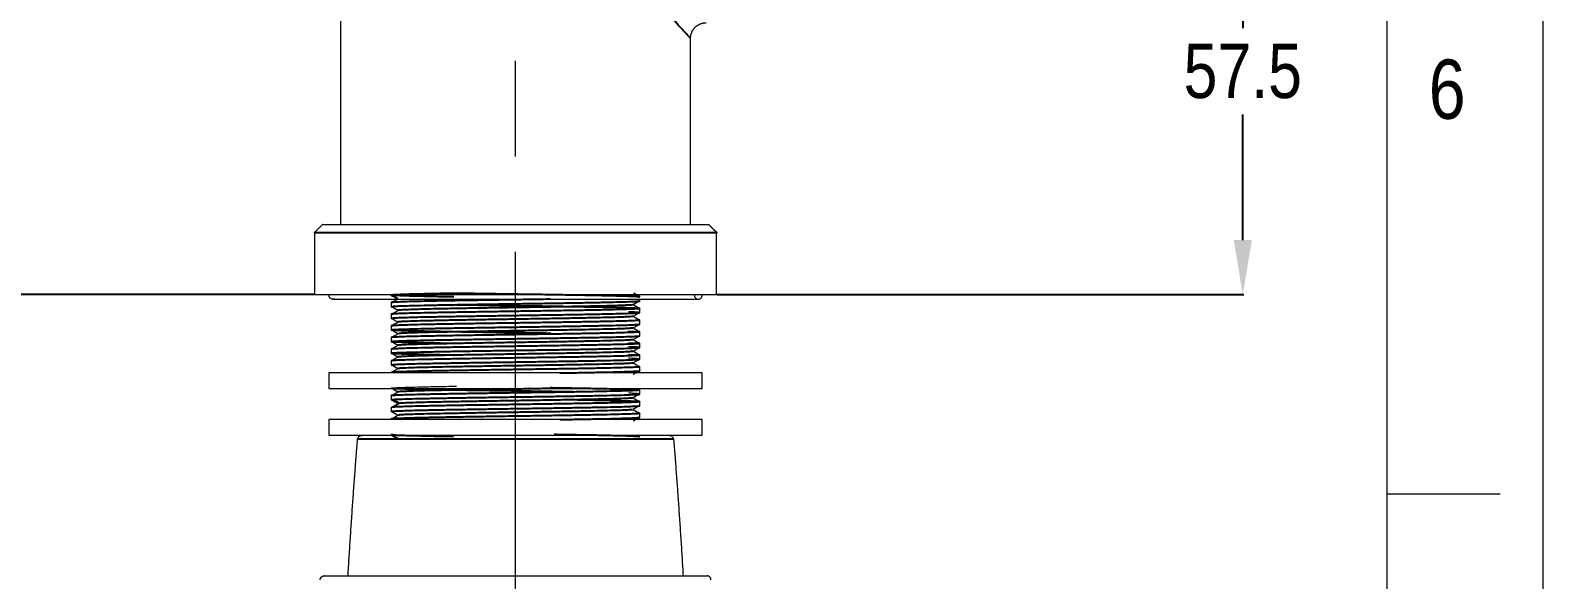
# Model space of a CAD drawing. Header units: inches. Extents: x 5272 to 5866, y 423 to 1263.
# Drawn here: x 5671.7 to 5866.3, y 631.4 to 702.2 of the extents above; entities that cross this region are included whole.
import ezdxf

# ---------------------------------------------------------------- set-up
doc = ezdxf.new("R2010")
doc.units = ezdxf.units.IN
doc.header["$LTSCALE"] = 4.84
doc.header["$MEASUREMENT"] = 0
doc.header["$PDMODE"] = 3
doc.header["$PDSIZE"] = 0.3125
doc.linetypes.add('CENTERX2', pattern=[20.32, 12.7, -2.54, 2.54, -2.54])
doc.layers.get('0').update_dxf_attribs({"linetype": 'CONTINUOUS', "lineweight": 13})
doc.layers.get('Defpoints').update_dxf_attribs({"color": 3, "linetype": 'CONTINUOUS'})
doc.layers.add('CENTER', color=1, linetype='CENTERX2', lineweight=15)
doc.layers.add('DIM', color=3, linetype='CONTINUOUS', lineweight=9)
doc.styles.get("Standard").update_dxf_attribs({"font": 'arial.ttf', "width": 0.8})
doc.dimstyles.get("Standard").update_dxf_attribs({"dimtxt": 7, "dimasz": 7, "dimexe": 0.125, "dimexo": 0.0625, "dimgap": 0.09, "dimtad": 0, "dimtih": 1, "dimtoh": 1, "dimdec": 1, "dimzin": 4, "dimdsep": 46, "dimtxsty": 'Standard', "dimcen": 0.09, "dimclrd": 3, "dimclre": 3, "dimclrt": 4, "dimadec": 0, "dimazin": 0, "dimtp": 0.01, "dimtm": 0.01, "dimtfac": 1, "dimtdec": 1, "dimtofl": 0, "dimtmove": 0, "dimatfit": 3, "dimfxl": 1, "dimtolj": 1, "dimtzin": 4, "dimarcsym": 0})

# ---------------------------------------------------------------- blocks, each defined once
blk = doc.blocks.new('*D14')
at = {"layer": 'Defpoints', "color": 0, "transparency": 16777216}
for p in [(5512.74, 887.88), (5495.02, 668.18), (5708.28, 668.18)]:
    blk.add_point(p, dxfattribs=at)
at = {"layer": 'DIM', "color": 3, "lineweight": -2, "transparency": 16777216}
for p, q in [((5512.68, 887.88), (5494.9, 887.88)), ((5495.02, 880.88), (5495.02, 783.6)), ((5495.02, 675.18), (5495.02, 772.46)), ((5708.22, 668.18), (5494.9, 668.18))]:
    blk.add_line(p, q, dxfattribs=at)
at = {"layer": 'DIM', "color": 3, "transparency": 16777216}
for points in [[(5493.86, 880.88), (5496.19, 880.88), (5495.02, 887.88)], [(5493.86, 675.18), (5496.19, 675.18), (5495.02, 668.18)]]:
    blk.add_solid(points, dxfattribs=at)
at = {"layer": 'DIM', "color": 4, "transparency": 16777216, "insert": (5495.02, 778.03), "char_height": 7, "attachment_point": 5}
blk.add_mtext('\\A1;219.7', dxfattribs=at)
blk = doc.blocks.new('*D18')
at = {"layer": 'Defpoints', "color": 0, "transparency": 16777216}
for p in [(5832.88, 725.68), (5759.98, 668.18), (5827.67, 668.18)]:
    blk.add_point(p, dxfattribs=at)
at = {"layer": 'DIM', "color": 3, "lineweight": -2, "transparency": 16777216}
for p, q in [((5832.82, 725.68), (5827.55, 725.68)), ((5827.67, 718.68), (5827.67, 702.49)), ((5827.67, 675.18), (5827.67, 691.37)), ((5760.05, 668.18), (5827.8, 668.18))]:
    blk.add_line(p, q, dxfattribs=at)
at = {"layer": 'DIM', "color": 3, "transparency": 16777216}
for points in [[(5826.51, 718.68), (5828.84, 718.68), (5827.67, 725.68)], [(5826.51, 675.18), (5828.84, 675.18), (5827.67, 668.18)]]:
    blk.add_solid(points, dxfattribs=at)
at = {"layer": 'DIM', "color": 4, "transparency": 16777216, "insert": (5827.67, 696.93), "char_height": 7, "attachment_point": 5}
blk.add_mtext('\\A1;57.5', dxfattribs=at)

msp = doc.modelspace()

# ---------------------------------------------------------------- linework, layer by layer
at = {"color": 7, "linetype": 'Continuous'}
for p, q in [((5866.256, 1262.514), (5866.256, 422.514)), ((5846.256, 442.514), (5846.256, 1242.514)), ((5846.256, 642.514), (5860.792, 642.514))]:
    msp.add_line(p, q, dxfattribs=at)
for points, degree in [([(5711.633, 774.678), (5711.633, 725.928), (5711.633, 677.178)], 2), ([(5756.633, 677.178), (5756.633, 689.178), (5756.633, 701.178)], 2), ([(5708.283, 676.178), (5708.783, 676.678), (5709.283, 677.178)], 2), ([(5758.983, 677.178), (5759.483, 676.678), (5759.983, 676.178)], 2), ([(5708.283, 676.178), (5708.283, 672.178), (5708.283, 668.178)], 2), ([(5759.983, 668.178), (5759.983, 672.178), (5759.983, 676.178)], 2), ([(5708.883, 668.078), (5708.883, 668.128), (5708.883, 668.178)], 2), ([(5718.138, 667.136), (5718.423, 667.3), (5718.708, 667.465), (5718.993, 667.629)], 3), ([(5750.127, 667.36), (5749.842, 667.195), (5749.558, 667.031), (5749.273, 666.866)], 3), ([(5750.133, 667.366), (5750.133, 667.472), (5750.133, 667.578)], 2), ([(5759.383, 668.178), (5759.383, 668.128), (5759.383, 668.078)], 2), ([(5718.133, 667.13), (5718.133, 666.873), (5718.133, 666.616)], 2), ([(5718.133, 665.63), (5718.133, 665.373), (5718.133, 665.116)], 2), ([(5718.992, 666.117), (5718.707, 666.281), (5718.423, 666.446), (5718.138, 666.61)], 3), ([(5718.193, 666.595), (5718.165, 666.6), (5718.146, 666.605), (5718.138, 666.61)], 3), ([(5718.138, 665.636), (5718.423, 665.8), (5718.707, 665.965), (5718.992, 666.129)], 3), ([(5750.127, 665.86), (5749.842, 665.695), (5749.557, 665.531), (5749.272, 665.366)], 3), ([(5749.272, 665.379), (5749.557, 665.215), (5749.842, 665.05), (5750.127, 664.886)], 3), ([(5749.273, 666.879), (5749.558, 666.715), (5749.843, 666.55), (5750.127, 666.386)], 3), ([(5750.133, 665.866), (5750.133, 666.123), (5750.133, 666.38)], 2), ([(5718.133, 664.13), (5718.133, 663.873), (5718.133, 663.616)], 2), ([(5718.931, 664.652), (5718.667, 664.805), (5718.402, 664.957), (5718.138, 665.11)], 3), ([(5718.138, 664.136), (5718.423, 664.3), (5718.708, 664.465), (5718.992, 664.629)], 3), ([(5718.993, 663.117), (5718.708, 663.281), (5718.423, 663.446), (5718.138, 663.61)], 3), ([(5750.128, 664.36), (5749.843, 664.196), (5749.558, 664.031), (5749.273, 663.867)], 3), ([(5749.273, 663.879), (5749.558, 663.715), (5749.843, 663.55), (5750.127, 663.386)], 3), ([(5750.133, 664.366), (5750.133, 664.623), (5750.132, 664.88)], 2), ([(5718.133, 662.63), (5718.133, 662.373), (5718.133, 662.116)], 2), ([(5718.138, 662.636), (5718.423, 662.8), (5718.708, 662.965), (5718.993, 663.129)], 3), ([(5718.992, 661.616), (5718.708, 661.781), (5718.423, 661.945), (5718.138, 662.11)], 3), ([(5718.138, 661.136), (5718.423, 661.3), (5718.708, 661.465), (5718.992, 661.629)], 3), ([(5749.272, 662.379), (5749.557, 662.215), (5749.842, 662.05), (5750.127, 661.886)], 3), ([(5750.127, 662.86), (5749.842, 662.695), (5749.557, 662.531), (5749.273, 662.367)], 3), ([(5750.133, 662.866), (5750.133, 663.123), (5750.133, 663.38)], 2), ([(5750.133, 661.366), (5750.133, 661.623), (5750.133, 661.88)], 2), ([(5718.133, 661.13), (5718.133, 660.873), (5718.133, 660.616)], 2), ([(5718.133, 659.63), (5718.133, 659.373), (5718.133, 659.116)], 2), ([(5718.993, 660.117), (5718.708, 660.281), (5718.423, 660.446), (5718.138, 660.61)], 3), ([(5718.138, 659.636), (5718.423, 659.8), (5718.708, 659.965), (5718.993, 660.129)], 3), ([(5750.128, 661.36), (5749.843, 661.196), (5749.558, 661.031), (5749.273, 660.867)], 3), ([(5749.291, 660.869), (5749.57, 660.708), (5749.848, 660.547), (5750.127, 660.386)], 3), ([(5750.133, 659.866), (5750.133, 660.123), (5750.133, 660.38)], 2), ([(5710.133, 658.078), (5710.133, 657.078), (5710.133, 656.078)], 2), ([(5718.133, 658.13), (5718.133, 658.104), (5718.133, 658.078)], 2), ([(5718.992, 658.617), (5718.708, 658.781), (5718.423, 658.946), (5718.138, 659.11)], 3), ([(5718.138, 658.136), (5718.423, 658.301), (5718.708, 658.465), (5718.993, 658.63)], 3), ([(5750.127, 658.36), (5749.842, 658.196), (5749.557, 658.031), (5749.272, 657.867)], 3), ([(5749.273, 659.379), (5749.558, 659.215), (5749.843, 659.05), (5750.128, 658.886)], 3), ([(5750.133, 658.366), (5750.133, 658.623), (5750.133, 658.88)], 2), ([(5758.133, 656.078), (5758.133, 657.078), (5758.133, 658.078)], 2), ([(5718.992, 655.617), (5718.708, 655.781), (5718.423, 655.946), (5718.138, 656.11)], 3), ([(5749.826, 656.06), (5749.926, 656.002), (5750.027, 655.944), (5750.128, 655.886)], 3), ([(5750.133, 655.366), (5750.133, 655.623), (5750.133, 655.88)], 2), ([(5718.133, 655.13), (5718.133, 654.873), (5718.133, 654.616)], 2), ([(5718.138, 655.136), (5718.423, 655.3), (5718.708, 655.465), (5718.993, 655.629)], 3), ([(5718.138, 653.636), (5718.191, 653.666), (5718.243, 653.696), (5718.296, 653.726)], 3), ([(5718.958, 654.136), (5718.685, 654.294), (5718.412, 654.452), (5718.139, 654.61)], 3), ([(5750.127, 655.36), (5749.842, 655.196), (5749.557, 655.031), (5749.273, 654.867)], 3), ([(5749.273, 654.879), (5749.557, 654.715), (5749.842, 654.55), (5750.127, 654.386)], 3), ([(5750.127, 653.86), (5749.842, 653.695), (5749.558, 653.531), (5749.273, 653.367)], 3), ([(5750.133, 653.866), (5750.133, 654.123), (5750.133, 654.38)], 2), ([(5710.133, 652.078), (5710.133, 651.078), (5710.133, 650.078)], 2), ([(5718.133, 653.63), (5718.133, 653.373), (5718.133, 653.116)], 2), ([(5718.992, 652.617), (5718.708, 652.781), (5718.423, 652.945), (5718.138, 653.11)], 3), ([(5718.138, 652.136), (5718.423, 652.3), (5718.708, 652.465), (5718.993, 652.629)], 3), ([(5749.273, 653.379), (5749.558, 653.215), (5749.842, 653.05), (5750.127, 652.886)], 3), ([(5750.128, 652.36), (5749.843, 652.195), (5749.558, 652.031), (5749.273, 651.867)], 3), ([(5750.133, 652.366), (5750.133, 652.623), (5750.133, 652.88)], 2), ([(5758.133, 650.078), (5758.133, 651.078), (5758.133, 652.078)], 2)]:
    msp.add_open_spline(points, degree=degree)
at = {"lineweight": -3}
for points, degree in [([(5756.633, 701.178), (5756.633, 701.178), (5756.536, 701.283), (5756.164, 701.689), (5755.681, 702.214), (5755.103, 702.844), (5754.304, 703.714), (5753.378, 704.721), (5752.435, 705.748), (5751.495, 706.772), (5750.413, 707.951), (5749.222, 709.247), (5747.915, 710.671), (5746.478, 712.235), (5744.824, 714.036), (5743.107, 715.906), (5741.432, 717.729), (5739.968, 719.324), (5738.488, 720.935), (5736.714, 722.867), (5735.056, 724.672), (5734.133, 725.678)], 3), ([(5718.993, 667.617), (5718.708, 667.781), (5718.423, 667.946), (5718.138, 668.11)], 3), ([(5749.322, 668.351), (5749.59, 668.196), (5749.859, 668.041), (5750.127, 667.886)], 3), ([(5750.133, 664.366), (5750.133, 664.368), (5750.13, 664.371), (5750.125, 664.373)], 3), ([(5750.133, 658.366), (5750.133, 658.368), (5750.131, 658.37), (5750.128, 658.372)], 3), ([(5718.22, 654.641), (5718.25, 654.645), (5718.286, 654.65), (5718.33, 654.654)], 3), ([(5719.173, 654.16), (5718.752, 654.407), (5718.33, 654.654)], 2), ([(5750.133, 654.38), (5750.133, 654.367), (5750.003, 654.342), (5749.41, 654.305), (5748.436, 654.267), (5747.133, 654.23), (5745.515, 654.193), (5743.58, 654.155), (5741.405, 654.117), (5739.086, 654.08), (5736.655, 654.042), (5734.164, 654.005), (5731.642, 653.968), (5729.195, 653.93), (5726.864, 653.893), (5724.703, 653.855), (5722.775, 653.817), (5721.147, 653.78), (5719.825, 653.743), (5718.849, 653.705), (5718.46, 653.68), (5718.33, 653.667)], 3), ([(5719.173, 654.16), (5718.752, 653.914), (5718.33, 653.667)], 2), ([(5719.173, 654.16), (5719.071, 654.15), (5719.011, 654.14), (5718.993, 654.13)], 3), ([(5749.249, 654.858), (5749.197, 654.845), (5748.961, 654.819), (5748.21, 654.78), (5747.096, 654.742), (5745.642, 654.703), (5743.891, 654.664), (5741.883, 654.626), (5739.671, 654.587), (5737.309, 654.548), (5734.86, 654.51), (5732.418, 654.471), (5729.997, 654.432), (5727.675, 654.393), (5725.529, 654.355), (5723.6, 654.316), (5721.981, 654.277), (5720.661, 654.238), (5719.692, 654.2), (5719.302, 654.173), (5719.173, 654.16)], 3), ([(5718.33, 653.667), (5718.286, 653.663), (5718.25, 653.659), (5718.22, 653.655)], 3), ([(5719.011, 652.609), (5719.012, 652.609), (5719.013, 652.609), (5719.013, 652.609)], 3), ([(5749.19, 653.347), (5749.101, 653.334), (5748.792, 653.309), (5747.936, 653.269), (5746.717, 653.231), (5745.16, 653.192), (5743.333, 653.153), (5741.265, 653.115), (5738.983, 653.076), (5736.572, 653.037), (5734.102, 652.998), (5731.643, 652.959), (5729.242, 652.92), (5726.99, 652.881), (5724.906, 652.843), (5723.061, 652.804), (5721.516, 652.765), (5720.301, 652.726), (5719.464, 652.687), (5719.159, 652.661), (5719.072, 652.648)], 3), ([(5718.993, 649.617), (5718.708, 649.781), (5718.423, 649.946), (5718.138, 650.11)], 3), ([(5749.795, 650.078), (5749.906, 650.014), (5750.016, 649.95), (5750.127, 649.886)], 3)]:
    msp.add_open_spline(points, degree=degree, dxfattribs=at)
for points, weights, knots in [([(5756.633, 701.178), (5756.633, 702.006), (5757.218, 702.592), (5757.804, 703.178), (5758.633, 703.178)], [1, 0.923878403172, 1, 0.923878403172, 1], [-3.1416026, -3.1416026, -3.1416026, -1.5708013, -1.5708013, 0, 0, 0]), ([(5709.283, 677.178), (5709.283, 677.178), (5734.133, 677.178), (5758.983, 677.178), (5758.983, 677.178)], [1, 0.707106781187, 1, 0.707106781187, 1], [0, 0, 0, 39.0342887, 39.0342887, 78.0685774, 78.0685774, 78.0685774]), ([(5708.283, 668.178), (5708.283, 668.178), (5734.133, 668.178), (5759.983, 668.178), (5759.983, 668.178)], [1, 0.707106781187, 1, 0.707106781187, 1], [-81.2101701, -81.2101701, -81.2101701, -40.605085, -40.605085, 0, 0, 0]), ([(5710.633, 667.578), (5710.633, 667.578), (5717.516, 667.578), (5724.399, 667.578), (5734.133, 667.578), (5743.867, 667.578), (5750.75, 667.578), (5757.633, 667.578), (5757.633, 667.578)], [1, 0.853553390593, 0.853553390593, 0.853553390593, 1, 0.853553390593, 0.853553390593, 0.853553390593, 1], [0, 0, 0, 19.4680374, 19.4680374, 38.9360749, 38.9360749, 58.4041123, 58.4041123, 77.8721497, 77.8721497, 77.8721497]), ([(5758.133, 658.078), (5758.133, 658.078), (5734.133, 658.078), (5710.133, 658.078), (5710.133, 658.078)], [1, 0.707106781187, 1, 0.707106781187, 1], [-75.3982237, -75.3982237, -75.3982237, -37.6991118, -37.6991118, 0, 0, 0]), ([(5710.133, 656.078), (5710.133, 656.078), (5734.133, 656.078), (5758.133, 656.078), (5758.133, 656.078)], [1, 0.707106781187, 1, 0.707106781187, 1], [-75.3982237, -75.3982237, -75.3982237, -37.6991118, -37.6991118, 0, 0, 0]), ([(5758.133, 652.078), (5758.133, 652.078), (5734.133, 652.078), (5710.133, 652.078), (5710.133, 652.078)], [1, 0.707106781187, 1, 0.707106781187, 1], [-75.3982237, -75.3982237, -75.3982237, -37.6991118, -37.6991118, 0, 0, 0]), ([(5710.133, 650.078), (5710.133, 650.078), (5734.133, 650.078), (5758.133, 650.078), (5758.133, 650.078)], [1, 0.707106781187, 1, 0.707106781187, 1], [-75.3982237, -75.3982237, -75.3982237, -37.6991118, -37.6991118, 0, 0, 0]), ([(5709.003, 631.438), (5709.005, 631.643), (5709.15, 631.788), (5709.297, 631.935), (5709.505, 631.935)], [0.995895694351, 0.853553390593, 0.853553390593, 0.853553390593, 1], [0.00587484, 0.00587484, 0.00587484, 0.41628463, 0.41628463, 0.83256926, 0.83256926, 0.83256926]), ([(5709.505, 631.935), (5709.505, 631.935), (5734.133, 631.935), (5758.76, 631.935), (5758.76, 631.935)], [1, 0.707106781187, 1, 0.707106781187, 1], [-116.054359, -116.054359, -116.054359, -77.3695727, -77.3695727, -38.6847863, -38.6847863, -38.6847863]), ([(5759.263, 631.438), (5759.261, 631.643), (5759.116, 631.788), (5758.968, 631.935), (5758.76, 631.935)], [0.995895694351, 0.853553390593, 0.853553390593, 0.853553390593, 1], [0.00587484, 0.00587484, 0.00587484, 0.41628463, 0.41628463, 0.83256926, 0.83256926, 0.83256926])]:
    msp.add_rational_spline(points, weights, degree=2, knots=knots)
for points, weights, knots in [([(5708.283, 676.178), (5708.283, 676.178), (5734.133, 676.178), (5759.983, 676.178), (5759.983, 676.178)], [1, 0.707106781187, 1, 0.707106781187, 1], [-81.2101701, -81.2101701, -81.2101701, -40.605085, -40.605085, 0, 0, 0]), ([(5754.458, 649.531), (5748.61, 649.531), (5734.133, 649.531), (5719.656, 649.531), (5713.808, 649.531)], [1, 0.837843470874, 1, 0.837843470874, 1], [0, 0, 0, 25.6615506, 25.6615506, 51.3231012, 51.3231012, 51.3231012])]:
    msp.add_rational_spline(points, weights, degree=2, knots=knots, dxfattribs=at)
for points, weights in [([(5710.633, 667.578), (5710.133, 667.578), (5710.133, 668.078)], [1, 0.707106781187, 1]), ([(5710.86, 667.632), (5710.753, 667.578), (5710.633, 667.578)], [0.874965315935, 0.909550746487, 1]), ([(5757.133, 668.078), (5757.133, 667.578), (5757.633, 667.578)], [1, 0.707106781187, 1]), ([(5757.633, 667.578), (5758.133, 667.578), (5758.133, 668.078)], [1, 0.707106781187, 1]), ([(5712.58, 631.935), (5713.122, 640.991), (5713.808, 649.531)], [0.885204992467, 0.875321584899, 0.868524332197]), ([(5754.458, 649.531), (5755.143, 640.991), (5755.685, 631.935)], [0.868524332197, 0.875321584899, 0.885204992467])]:
    msp.add_rational_spline(points, weights, degree=2)
for points, knots in [([(5718.133, 668.116), (5718.133, 668.128), (5718.263, 668.153), (5718.853, 668.191), (5719.819, 668.228), (5721.111, 668.265), (5722.739, 668.303), (5724.583, 668.339), (5725.916, 668.362), (5726.545, 668.373)], [-50.4212995, -50.4212995, -50.4212995, -50.4212995, -47.9002346, -45.3791696, -42.8581046, -40.3370396, -37.8159747, -35.2949097, -33.163371, -33.163371, -33.163371, -33.163371]), ([(5718.133, 666.616), (5718.133, 666.628), (5718.263, 666.653), (5718.855, 666.691), (5719.828, 666.729), (5721.126, 666.766), (5722.746, 666.803), (5724.685, 666.841), (5726.867, 666.879), (5729.186, 666.916), (5731.621, 666.954), (5734.121, 666.991), (5736.651, 667.029), (5739.096, 667.066), (5741.434, 667.104), (5743.594, 667.141), (5745.52, 667.179), (5747.164, 667.217), (5748.454, 667.254), (5749.424, 667.292), (5749.971, 667.327), (5750.109, 667.349), (5750.127, 667.36)], [0, 0, 0, 0, 2.5210647, 5.0421294, 7.5631941, 10.0842588, 12.6053235, 15.1263882, 17.6474529, 20.1685176, 22.6895823, 25.210647, 27.7317117, 30.2527765, 32.7738412, 35.2949059, 37.8159706, 40.3370353, 42.8581, 45.3791647, 47.9002294, 49.9952064, 49.9952064, 49.9952064, 49.9952064]), ([(5726.186, 667.865), (5725.675, 667.874), (5724.474, 667.895), (5722.732, 667.929), (5721.092, 667.967), (5719.803, 668.004), (5718.838, 668.042), (5718.294, 668.077), (5718.156, 668.1), (5718.138, 668.11)], [33.5233252, 33.5233252, 33.5233252, 33.5233252, 35.2948959, 37.8159599, 40.3370239, 42.8580879, 45.3791519, 47.9002159, 49.9994199, 49.9994199, 49.9994199, 49.9994199]), ([(5738.592, 667.572), (5737.98, 667.563), (5736.54, 667.541), (5734.192, 667.506), (5731.645, 667.468), (5729.206, 667.43), (5726.878, 667.393), (5724.691, 667.355), (5722.746, 667.317), (5721.116, 667.279), (5719.821, 667.242), (5718.853, 667.205), (5718.295, 667.169), (5718.156, 667.146), (5718.138, 667.136)], [-29.6569906, -29.6569906, -29.6569906, -29.6569906, -27.7316847, -25.2106225, -22.6895602, -20.168498, -17.6474357, -15.1263735, -12.6053112, -10.084249, -7.5631867, -5.0421245, -2.5210622, -0.419287, -0.419287, -0.419287, -0.419287]), ([(5726.545, 668.373), (5726.644, 668.371), (5727.484, 668.357), (5729.128, 668.33), (5731.563, 668.293), (5734.112, 668.255), (5736.662, 668.217), (5739.102, 668.18), (5741.417, 668.142), (5743.593, 668.105), (5745.528, 668.067), (5747.154, 668.029), (5748.45, 667.992), (5749.413, 667.955), (5749.97, 667.919), (5750.109, 667.897), (5750.127, 667.886)], [17.3095243, 17.3095243, 17.3095243, 17.3095243, 17.647447, 20.1685109, 22.6895747, 25.2106386, 27.7317024, 30.2527663, 32.7738301, 35.294894, 37.8159579, 40.3370217, 42.8580856, 45.3791494, 47.9002133, 49.9969369, 49.9969369, 49.9969369, 49.9969369]), ([(5718.133, 665.116), (5718.133, 665.129), (5718.264, 665.153), (5718.856, 665.191), (5719.83, 665.229), (5721.121, 665.266), (5722.742, 665.303), (5724.646, 665.34), (5726.807, 665.378), (5729.122, 665.415), (5731.56, 665.453), (5734.062, 665.49), (5736.566, 665.527), (5739.022, 665.565), (5741.363, 665.602), (5743.556, 665.641), (5745.49, 665.678), (5747.132, 665.716), (5748.436, 665.753), (5749.414, 665.791), (5749.971, 665.827), (5750.109, 665.849), (5750.127, 665.86)], [-50.421317, -50.421317, -50.421317, -50.421317, -47.9002511, -45.3791853, -42.8581194, -40.3370536, -37.8159877, -35.2949219, -32.773856, -30.2527902, -27.7317243, -25.2106585, -22.6895926, -20.1685268, -17.6474609, -15.1263951, -12.6053292, -10.0842634, -7.5631975, -5.0421317, -2.5210658, -0.4234508, -0.4234508, -0.4234508, -0.4234508]), ([(5750.133, 666.38), (5750.133, 666.368), (5750.001, 666.342), (5749.418, 666.305), (5748.449, 666.267), (5747.168, 666.231), (5745.544, 666.193), (5743.644, 666.156), (5741.513, 666.119), (5739.197, 666.081), (5736.763, 666.044), (5734.229, 666.006), (5731.714, 665.969), (5729.26, 665.931), (5726.921, 665.894), (5724.718, 665.855), (5722.762, 665.817), (5721.129, 665.78), (5719.825, 665.743), (5718.851, 665.705), (5718.294, 665.669), (5718.156, 665.646), (5718.138, 665.636)], [0, 0, 0, 0, 2.5210641, 5.0421282, 7.5631923, 10.0842563, 12.6053204, 15.1263845, 17.6474486, 20.1685127, 22.6895768, 25.2106409, 27.731705, 30.252769, 32.7738331, 35.2948972, 37.8159613, 40.3370254, 42.8580895, 45.3791536, 47.9002177, 50.0049024, 50.0049024, 50.0049024, 50.0049024]), ([(5749.269, 666.865), (5749.241, 666.852), (5749.048, 666.826), (5748.38, 666.788), (5747.327, 666.749), (5745.922, 666.71), (5744.217, 666.671), (5742.259, 666.633), (5740.09, 666.594), (5737.766, 666.556), (5735.336, 666.517), (5732.852, 666.478), (5730.415, 666.439), (5728.071, 666.4), (5725.922, 666.362), (5723.982, 666.324), (5722.271, 666.285), (5720.882, 666.246), (5719.842, 666.207), (5719.19, 666.168), (5719.014, 666.142), (5718.992, 666.13)], [278.6234902, 278.6234902, 278.6234902, 278.6234902, 281.0891848, 283.5548794, 286.020574, 288.4862686, 290.9519632, 293.4176578, 295.8833524, 298.349047, 300.8147417, 303.2804363, 305.7461309, 308.2118255, 310.6775201, 313.1432147, 315.6089093, 318.0746039, 320.5402985, 323.0059931, 325.4420602, 325.4420602, 325.4420602, 325.4420602]), ([(5726.581, 666.872), (5726.647, 666.871), (5727.45, 666.858), (5729.064, 666.831), (5731.5, 666.794), (5734.043, 666.756), (5736.58, 666.718), (5739.026, 666.681), (5741.36, 666.643), (5743.558, 666.605), (5745.512, 666.567), (5747.145, 666.529), (5748.442, 666.492), (5749.413, 666.455), (5749.971, 666.419), (5750.11, 666.396), (5750.128, 666.386)], [17.4203649, 17.4203649, 17.4203649, 17.4203649, 17.6474373, 20.1684998, 22.6895623, 25.2106248, 27.7316872, 30.2527497, 32.7738122, 35.2948747, 37.8159371, 40.3369996, 42.8580621, 45.3791246, 47.900187, 50.0103851, 50.0103851, 50.0103851, 50.0103851]), ([(5718.133, 663.616), (5718.133, 663.628), (5718.264, 663.653), (5718.848, 663.691), (5719.817, 663.728), (5721.099, 663.765), (5722.724, 663.802), (5724.622, 663.84), (5726.755, 663.877), (5729.07, 663.914), (5731.505, 663.952), (5734.037, 663.99), (5736.55, 664.027), (5739.005, 664.065), (5741.344, 664.102), (5743.547, 664.14), (5745.503, 664.179), (5747.135, 664.216), (5748.44, 664.253), (5749.414, 664.291), (5749.972, 664.327), (5750.11, 664.35), (5750.128, 664.36)], [0, 0, 0, 0, 2.5210642, 5.0421283, 7.5631925, 10.0842566, 12.6053208, 15.1263849, 17.6474491, 20.1685132, 22.6895774, 25.2106415, 27.7317057, 30.2527698, 32.773834, 35.2948981, 37.8159623, 40.3370264, 42.8580906, 45.3791547, 47.9002189, 50.0095252, 50.0095252, 50.0095252, 50.0095252]), ([(5750.132, 664.88), (5750.132, 664.868), (5750.002, 664.842), (5749.41, 664.805), (5748.436, 664.767), (5747.144, 664.73), (5745.523, 664.693), (5743.617, 664.656), (5741.453, 664.618), (5739.137, 664.58), (5736.699, 664.543), (5734.2, 664.506), (5731.693, 664.468), (5729.238, 664.431), (5726.897, 664.393), (5724.706, 664.355), (5722.775, 664.317), (5721.132, 664.28), (5719.829, 664.243), (5718.851, 664.205), (5718.294, 664.169), (5718.155, 664.146), (5718.138, 664.136)], [-50.4213208, -50.4213208, -50.4213208, -50.4213208, -47.9002548, -45.3791887, -42.8581227, -40.3370567, -37.8159906, -35.2949246, -32.7738585, -30.2527925, -27.7317265, -25.2106604, -22.6895944, -20.1685283, -17.6474623, -15.1263962, -12.6053302, -10.0842642, -7.5631981, -5.0421321, -2.521066, -0.4116457, -0.4116457, -0.4116457, -0.4116457]), ([(5738.684, 663.172), (5738.051, 663.182), (5736.59, 663.204), (5734.224, 663.24), (5731.689, 663.277), (5729.243, 663.315), (5726.908, 663.352), (5724.708, 663.391), (5722.754, 663.429), (5721.121, 663.466), (5719.824, 663.503), (5718.852, 663.541), (5718.295, 663.577), (5718.156, 663.6), (5718.138, 663.61)], [20.6957245, 20.6957245, 20.6957245, 20.6957245, 22.6895624, 25.2106249, 27.7316874, 30.2527499, 32.7738124, 35.2948748, 37.8159373, 40.3369998, 42.8580623, 45.3791248, 47.9001873, 50.0068404, 50.0068404, 50.0068404, 50.0068404]), ([(5749.231, 665.354), (5749.167, 665.341), (5748.902, 665.315), (5748.113, 665.276), (5746.961, 665.238), (5745.486, 665.199), (5743.695, 665.16), (5741.644, 665.121), (5739.397, 665.082), (5737.016, 665.044), (5734.566, 665.005), (5732.108, 664.966), (5729.705, 664.928), (5727.414, 664.889), (5725.298, 664.85), (5723.414, 664.811), (5721.805, 664.773), (5720.545, 664.734), (5719.623, 664.696), (5719.127, 664.661), (5719.008, 664.639), (5718.992, 664.629)], [12.328473, 12.328473, 12.328473, 12.328473, 14.7941676, 17.2598622, 19.7255568, 22.1912514, 24.656946, 27.1226406, 29.5883352, 32.0540298, 34.5197245, 36.9854191, 39.4511137, 41.9168083, 44.3825029, 46.8481975, 49.3138921, 51.7795867, 54.2452813, 56.7109759, 58.4622389, 58.4622389, 58.4622389, 58.4622389]), ([(5749.273, 663.867), (5749.26, 663.859), (5749.16, 663.838), (5748.727, 663.805), (5747.842, 663.766), (5746.601, 663.727), (5745.036, 663.689), (5743.176, 663.65), (5741.081, 663.611), (5738.819, 663.573), (5736.411, 663.534), (5733.946, 663.495), (5731.49, 663.456), (5729.105, 663.418), (5726.885, 663.38), (5724.807, 663.341), (5722.978, 663.302), (5721.447, 663.263), (5720.261, 663.224), (5719.437, 663.185), (5719.142, 663.16), (5719.061, 663.147)], [107.016699, 107.016699, 107.016699, 107.016699, 108.4905626, 110.9562572, 113.4219518, 115.8876464, 118.353341, 120.8190356, 123.2847302, 125.7504248, 128.2161194, 130.681814, 133.1475086, 135.6132032, 138.0788978, 140.5445924, 143.010287, 145.4759816, 147.9416762, 150.4073708, 152.8730654, 152.8730654, 152.8730654, 152.8730654]), ([(5718.133, 662.116), (5718.133, 662.129), (5718.264, 662.153), (5718.847, 662.191), (5719.807, 662.228), (5721.092, 662.265), (5722.718, 662.302), (5724.639, 662.34), (5726.77, 662.377), (5729.085, 662.415), (5731.521, 662.452), (5734.069, 662.49), (5736.616, 662.528), (5739.055, 662.565), (5741.384, 662.603), (5743.573, 662.641), (5745.518, 662.679), (5747.149, 662.716), (5748.444, 662.753), (5749.413, 662.791), (5749.97, 662.827), (5750.109, 662.849), (5750.127, 662.86)], [-50.4212462, -50.4212462, -50.4212462, -50.4212462, -47.9001839, -45.3791216, -42.8580593, -40.336997, -37.8159347, -35.2948724, -32.7738101, -30.2527477, -27.7316854, -25.2106231, -22.6895608, -20.1684985, -17.6474362, -15.1263739, -12.6053116, -10.0842492, -7.5631869, -5.0421246, -2.5210623, -0.4231011, -0.4231011, -0.4231011, -0.4231011]), ([(5750.133, 663.38), (5750.133, 663.367), (5750.002, 663.343), (5749.41, 663.305), (5748.437, 663.267), (5747.139, 663.23), (5745.52, 663.193), (5743.582, 663.155), (5741.4, 663.117), (5739.081, 663.08), (5736.646, 663.042), (5734.148, 663.005), (5731.618, 662.967), (5729.173, 662.93), (5726.835, 662.892), (5724.673, 662.855), (5722.747, 662.817), (5721.103, 662.779), (5719.812, 662.742), (5718.842, 662.704), (5718.295, 662.669), (5718.157, 662.646), (5718.138, 662.636)], [0, 0, 0, 0, 2.5210647, 5.0421293, 7.563194, 10.0842586, 12.6053233, 15.1263879, 17.6474526, 20.1685173, 22.6895819, 25.2106466, 27.7317112, 30.2527759, 32.7738405, 35.2949052, 37.8159699, 40.3370345, 42.8580992, 45.3791638, 47.9002285, 49.9954919, 49.9954919, 49.9954919, 49.9954919]), ([(5726.183, 661.865), (5725.677, 661.874), (5724.472, 661.895), (5722.737, 661.929), (5721.112, 661.967), (5719.816, 662.004), (5718.853, 662.041), (5718.295, 662.077), (5718.156, 662.099), (5718.138, 662.11)], [-16.865007, -16.865007, -16.865007, -16.865007, -15.1263827, -12.6053189, -10.0842551, -7.5631913, -5.0421276, -2.5210638, -0.4205179, -0.4205179, -0.4205179, -0.4205179]), ([(5750.133, 661.88), (5750.133, 661.867), (5750.003, 661.842), (5749.413, 661.805), (5748.446, 661.767), (5747.154, 661.73), (5745.525, 661.693), (5743.582, 661.655), (5741.396, 661.617), (5739.073, 661.579), (5736.645, 661.542), (5734.113, 661.505), (5731.574, 661.467), (5729.139, 661.429), (5726.815, 661.392), (5724.669, 661.354), (5722.731, 661.316), (5721.093, 661.279), (5719.802, 661.242), (5718.841, 661.204), (5718.294, 661.169), (5718.156, 661.146), (5718.138, 661.136)], [-50.4213008, -50.4213008, -50.4213008, -50.4213008, -47.9002357, -45.3791707, -42.8581056, -40.3370406, -37.8159756, -35.2949105, -32.7738455, -30.2527805, -27.7317154, -25.2106504, -22.6895853, -20.1685203, -17.6474553, -15.1263902, -12.6053252, -10.0842602, -7.5631951, -5.0421301, -2.521065, -0.4113424, -0.4113424, -0.4113424, -0.4113424]), ([(5749.273, 662.366), (5749.254, 662.355), (5749.107, 662.331), (5748.524, 662.294), (5747.549, 662.256), (5746.219, 662.217), (5744.565, 662.179), (5742.638, 662.14), (5740.483, 662.101), (5738.163, 662.062), (5735.733, 662.023), (5733.295, 661.985), (5730.845, 661.946), (5728.486, 661.907), (5726.274, 661.868), (5724.268, 661.83), (5722.537, 661.791), (5721.095, 661.752), (5719.992, 661.713), (5719.271, 661.674), (5719.051, 661.649), (5719.008, 661.636)], [202.5465501, 202.5465501, 202.5465501, 202.5465501, 204.6526521, 207.1183467, 209.5840413, 212.0497359, 214.5154305, 216.9811251, 219.4468197, 221.9125143, 224.3782089, 226.8439035, 229.3095981, 231.7752927, 234.2409874, 236.706682, 239.1723766, 241.6380712, 244.1037658, 246.5694604, 249.035155, 249.035155, 249.035155, 249.035155]), ([(5718.133, 660.616), (5718.133, 660.628), (5718.263, 660.653), (5718.855, 660.691), (5719.811, 660.728), (5721.105, 660.765), (5722.735, 660.803), (5724.67, 660.841), (5726.838, 660.878), (5729.146, 660.916), (5731.584, 660.953), (5734.13, 660.991), (5736.676, 661.029), (5739.114, 661.066), (5741.42, 661.103), (5743.59, 661.141), (5745.526, 661.179), (5747.157, 661.217), (5748.454, 661.254), (5749.413, 661.291), (5749.971, 661.327), (5750.11, 661.35), (5750.128, 661.36)], [-50.4213037, -50.4213037, -50.4213037, -50.4213037, -47.9002385, -45.3791733, -42.8581082, -40.337043, -37.8159778, -35.2949126, -32.7738474, -30.2527822, -27.731717, -25.2106519, -22.6895867, -20.1685215, -17.6474563, -15.1263911, -12.6053259, -10.0842607, -7.5631956, -5.0421304, -2.5210652, -0.4098899, -0.4098899, -0.4098899, -0.4098899]), ([(5718.133, 659.116), (5718.133, 659.128), (5718.263, 659.153), (5718.853, 659.191), (5719.819, 659.229), (5721.112, 659.265), (5722.74, 659.303), (5724.684, 659.341), (5726.87, 659.379), (5729.193, 659.416), (5731.62, 659.454), (5734.153, 659.491), (5736.691, 659.529), (5739.126, 659.566), (5741.451, 659.604), (5743.597, 659.641), (5745.535, 659.679), (5747.173, 659.717), (5748.464, 659.754), (5749.424, 659.792), (5749.971, 659.827), (5750.109, 659.849), (5750.127, 659.86)], [-50.4213028, -50.4213028, -50.4213028, -50.4213028, -47.9002377, -45.3791725, -42.8581074, -40.3370423, -37.8159771, -35.294912, -32.7738468, -30.2527817, -27.7317166, -25.2106514, -22.6895863, -20.1685211, -17.647456, -15.1263908, -12.6053257, -10.0842606, -7.5631954, -5.0421303, -2.5210651, -0.4188057, -0.4188057, -0.4188057, -0.4188057]), ([(5726.168, 660.365), (5725.871, 660.371), (5724.941, 660.387), (5723.469, 660.414), (5721.89, 660.448), (5720.561, 660.481), (5719.494, 660.515), (5718.718, 660.548), (5718.268, 660.58), (5718.154, 660.601), (5718.138, 660.61)], [-16.8311191, -16.8311191, -16.8311191, -16.8311191, -15.7978888, -13.5410476, -11.2842063, -9.0273651, -6.7705238, -4.5136825, -2.2568413, -0.411336, -0.411336, -0.411336, -0.411336]), ([(5750.133, 660.38), (5750.133, 660.367), (5750.002, 660.343), (5749.411, 660.305), (5748.454, 660.268), (5747.159, 660.231), (5745.53, 660.193), (5743.593, 660.155), (5741.422, 660.117), (5739.113, 660.08), (5736.675, 660.043), (5734.13, 660.005), (5731.585, 659.967), (5729.149, 659.93), (5726.843, 659.892), (5724.676, 659.855), (5722.739, 659.817), (5721.107, 659.779), (5719.81, 659.742), (5718.852, 659.705), (5718.295, 659.669), (5718.156, 659.646), (5718.138, 659.636)], [-50.4213073, -50.4213073, -50.4213073, -50.4213073, -47.9002419, -45.3791765, -42.8581112, -40.3370458, -37.8159805, -35.2949151, -32.7738497, -30.2527844, -27.731719, -25.2106536, -22.6895883, -20.1685229, -17.6474575, -15.1263922, -12.6053268, -10.0842615, -7.5631961, -5.0421307, -2.5210654, -0.4227442, -0.4227442, -0.4227442, -0.4227442]), ([(5749.262, 660.862), (5749.223, 660.849), (5749.015, 660.823), (5748.304, 660.784), (5747.22, 660.745), (5745.79, 660.707), (5744.076, 660.668), (5742.115, 660.63), (5739.899, 660.591), (5737.534, 660.552), (5735.078, 660.513), (5732.605, 660.474), (5730.18, 660.435), (5727.865, 660.397), (5725.714, 660.358), (5723.784, 660.319), (5722.121, 660.281), (5720.769, 660.242), (5719.772, 660.203), (5719.172, 660.166), (5719.013, 660.141), (5718.993, 660.13)], [298.349047, 298.349047, 298.349047, 298.349047, 300.8147417, 303.2804363, 305.7461309, 308.2118255, 310.6775201, 313.1432147, 315.6089093, 318.0746039, 320.5402985, 323.0059931, 325.4716877, 327.9373823, 330.4030769, 332.8687715, 335.3344661, 337.8001607, 340.2658553, 342.7315499, 344.9686695, 344.9686695, 344.9686695, 344.9686695]), ([(5750.133, 658.88), (5750.133, 658.867), (5750.001, 658.842), (5749.419, 658.805), (5748.459, 658.768), (5747.174, 658.731), (5745.548, 658.693), (5743.627, 658.656), (5741.496, 658.619), (5739.182, 658.581), (5736.745, 658.544), (5734.198, 658.506), (5731.651, 658.468), (5729.211, 658.431), (5726.883, 658.393), (5724.693, 658.355), (5722.747, 658.317), (5721.117, 658.279), (5719.821, 658.242), (5718.853, 658.205), (5718.296, 658.169), (5718.156, 658.147), (5718.138, 658.136)], [-50.4212502, -50.4212502, -50.4212502, -50.4212502, -47.9001877, -45.3791252, -42.8580627, -40.3370002, -37.8159377, -35.2948752, -32.7738126, -30.2527501, -27.7316876, -25.2106251, -22.6895626, -20.1685001, -17.6474376, -15.1263751, -12.6053126, -10.08425, -7.5631875, -5.042125, -2.5210625, -0.423333, -0.423333, -0.423333, -0.423333]), ([(5749.207, 659.35), (5749.127, 659.337), (5748.835, 659.311), (5748.015, 659.272), (5746.828, 659.234), (5745.312, 659.195), (5743.497, 659.156), (5741.439, 659.118), (5739.178, 659.079), (5736.825, 659.041), (5734.397, 659.002), (5731.924, 658.963), (5729.517, 658.925), (5727.224, 658.886), (5725.136, 658.847), (5723.288, 658.809), (5721.71, 658.77), (5720.457, 658.731), (5719.563, 658.693), (5719.111, 658.659), (5719.007, 658.638), (5718.993, 658.63)], [32.0540301, 32.0540301, 32.0540301, 32.0540301, 34.5197247, 36.9854193, 39.4511139, 41.9168085, 44.3825031, 46.8481978, 49.3138924, 51.779587, 54.2452816, 56.7109762, 59.1766709, 61.6423655, 64.1080601, 66.5737547, 69.0394493, 71.505144, 73.9708386, 76.4365332, 77.9790217, 77.9790217, 77.9790217, 77.9790217]), ([(5739.842, 658.078), (5740.373, 658.087), (5741.663, 658.108), (5743.592, 658.141), (5745.517, 658.179), (5747.162, 658.217), (5748.453, 658.254), (5749.423, 658.292), (5749.967, 658.326), (5750.106, 658.349), (5750.126, 658.359)], [31.0695913, 31.0695913, 31.0695913, 31.0695913, 32.7738389, 35.2949034, 37.8159679, 40.3370324, 42.858097, 45.3791615, 47.900226, 49.9474232, 49.9474232, 49.9474232, 49.9474232]), ([(5741.728, 655.623), (5741.637, 655.624), (5740.805, 655.638), (5739.167, 655.665), (5736.732, 655.702), (5734.216, 655.74), (5731.717, 655.777), (5729.258, 655.815), (5726.918, 655.852), (5724.719, 655.89), (5722.771, 655.928), (5721.136, 655.966), (5719.828, 656.003), (5718.851, 656.041), (5718.293, 656.077), (5718.156, 656.1), (5718.138, 656.11)], [-33.0846813, -33.0846813, -33.0846813, -33.0846813, -32.7738529, -30.2527873, -27.7317217, -25.2106561, -22.6895905, -20.1685249, -17.6474592, -15.1263936, -12.605328, -10.0842624, -7.5631968, -5.0421312, -2.5210656, -0.413243, -0.413243, -0.413243, -0.413243]), ([(5750.133, 655.88), (5750.133, 655.867), (5750.002, 655.842), (5749.41, 655.805), (5748.435, 655.767), (5747.144, 655.73), (5745.523, 655.693), (5743.619, 655.656), (5741.458, 655.618), (5739.142, 655.581), (5736.704, 655.543), (5734.203, 655.506), (5731.698, 655.469), (5729.242, 655.431), (5726.902, 655.393), (5724.709, 655.355), (5722.775, 655.317), (5721.133, 655.28), (5719.829, 655.243), (5718.851, 655.205), (5718.295, 655.169), (5718.156, 655.147), (5718.138, 655.136)], [-50.4213212, -50.4213212, -50.4213212, -50.4213212, -47.9002551, -45.3791891, -42.858123, -40.3370569, -37.8159909, -35.2949248, -32.7738588, -30.2527927, -27.7317267, -25.2106606, -22.6895945, -20.1685285, -17.6474624, -15.1263964, -12.6053303, -10.0842642, -7.5631982, -5.0421321, -2.5210661, -0.4263026, -0.4263026, -0.4263026, -0.4263026]), ([(5738.621, 656.07), (5738.391, 656.066), (5737.368, 656.049), (5735.5, 656.02), (5733.025, 655.981), (5730.58, 655.942), (5728.233, 655.903), (5726.044, 655.864), (5724.069, 655.826), (5722.363, 655.787), (5720.963, 655.748), (5719.909, 655.71), (5719.223, 655.671), (5719.029, 655.645), (5718.998, 655.632)], [240.9176021, 240.9176021, 240.9176021, 240.9176021, 241.6380727, 244.1037673, 246.5694619, 249.0351565, 251.5008512, 253.9665458, 256.4322404, 258.897935, 261.3636296, 263.8293243, 266.2950189, 268.7607135, 268.7607135, 268.7607135, 268.7607135]), ([(5738.645, 656.187), (5738.759, 656.185), (5739.676, 656.171), (5741.347, 656.144), (5743.546, 656.105), (5745.495, 656.067), (5747.129, 656.03), (5748.438, 655.993), (5749.414, 655.955), (5749.972, 655.919), (5750.11, 655.896), (5750.128, 655.886)], [29.8948487, 29.8948487, 29.8948487, 29.8948487, 30.2527893, 32.7738551, 35.2949208, 37.8159866, 40.3370524, 42.8581181, 45.3791839, 47.9002497, 50.0066114, 50.0066114, 50.0066114, 50.0066114]), ([(5718.133, 653.116), (5718.133, 653.129), (5718.264, 653.153), (5718.847, 653.191), (5719.807, 653.228), (5721.093, 653.265), (5722.719, 653.302), (5724.642, 653.34), (5726.776, 653.377), (5729.09, 653.415), (5731.526, 653.452), (5734.075, 653.49), (5736.622, 653.528), (5739.061, 653.565), (5741.388, 653.603), (5743.576, 653.641), (5745.52, 653.679), (5747.15, 653.717), (5748.445, 653.753), (5749.413, 653.791), (5749.97, 653.827), (5750.109, 653.849), (5750.127, 653.86)], [-50.4212503, -50.4212503, -50.4212503, -50.4212503, -47.9001878, -45.3791253, -42.8580627, -40.3370002, -37.8159377, -35.2948752, -32.7738127, -30.2527502, -27.7316877, -25.2106251, -22.6895626, -20.1685001, -17.6474376, -15.1263751, -12.6053126, -10.0842501, -7.5631875, -5.042125, -2.5210625, -0.4247486, -0.4247486, -0.4247486, -0.4247486]), ([(5718.33, 654.654), (5718.461, 654.666), (5718.851, 654.691), (5719.825, 654.729), (5721.139, 654.766), (5722.752, 654.803), (5724.661, 654.84), (5726.801, 654.878), (5729.114, 654.915), (5731.549, 654.952), (5734.071, 654.99), (5736.572, 655.027), (5739.018, 655.065), (5741.355, 655.102), (5743.549, 655.14), (5745.5, 655.179), (5747.129, 655.216), (5748.438, 655.253), (5749.413, 655.291), (5749.971, 655.327), (5750.109, 655.349), (5750.127, 655.36)], [-47.8999973, -47.8999973, -47.8999973, -47.8999973, -45.3789448, -42.8578923, -40.3368399, -37.8157874, -35.2947349, -32.7736824, -30.2526299, -27.7315774, -25.2105249, -22.6894724, -20.1684199, -17.6473674, -15.1263149, -12.6052625, -10.08421, -7.5631575, -5.042105, -2.5210525, -0.4216916, -0.4216916, -0.4216916, -0.4216916]), ([(5742.101, 654.63), (5742.594, 654.622), (5743.784, 654.601), (5745.497, 654.567), (5747.143, 654.529), (5748.44, 654.493), (5749.417, 654.455), (5749.971, 654.419), (5750.109, 654.396), (5750.127, 654.386)], [-16.8160056, -16.8160056, -16.8160056, -16.8160056, -15.1263936, -12.605328, -10.0842624, -7.5631968, -5.0421312, -2.5210656, -0.4205121, -0.4205121, -0.4205121, -0.4205121]), ([(5750.133, 652.88), (5750.133, 652.868), (5750.003, 652.842), (5749.413, 652.805), (5748.447, 652.767), (5747.155, 652.73), (5745.526, 652.693), (5743.583, 652.655), (5741.397, 652.617), (5739.074, 652.579), (5736.646, 652.542), (5734.112, 652.505), (5731.573, 652.467), (5729.139, 652.429), (5726.817, 652.392), (5724.67, 652.354), (5722.732, 652.317), (5721.094, 652.279), (5719.802, 652.242), (5718.842, 652.204), (5718.294, 652.169), (5718.155, 652.146), (5718.138, 652.136)], [-50.4213045, -50.4213045, -50.4213045, -50.4213045, -47.9002393, -45.3791741, -42.8581089, -40.3370436, -37.8159784, -35.2949132, -32.773848, -30.2527827, -27.7317175, -25.2106523, -22.689587, -20.1685218, -17.6474566, -15.1263914, -12.6053261, -10.0842609, -7.5631957, -5.0421305, -2.5210652, -0.4106617, -0.4106617, -0.4106617, -0.4106617]), ([(5739.839, 652.078), (5740.369, 652.087), (5741.65, 652.107), (5743.59, 652.141), (5745.526, 652.179), (5747.158, 652.217), (5748.455, 652.254), (5749.413, 652.291), (5749.971, 652.327), (5750.11, 652.349), (5750.128, 652.36)], [31.0528322, 31.0528322, 31.0528322, 31.0528322, 32.7738534, 35.2949191, 37.8159847, 40.3370504, 42.858116, 45.3791817, 47.9002473, 50.0055319, 50.0055319, 50.0055319, 50.0055319]), ([(5726.153, 649.866), (5725.653, 649.874), (5724.464, 649.895), (5722.732, 649.929), (5721.092, 649.967), (5719.803, 650.004), (5718.838, 650.042), (5718.294, 650.077), (5718.156, 650.1), (5718.138, 650.11)], [33.5616398, 33.5616398, 33.5616398, 33.5616398, 35.294897, 37.815961, 40.3370251, 42.8580892, 45.3791532, 47.9002173, 50.0081647, 50.0081647, 50.0081647, 50.0081647]), ([(5718.14, 650.123), (5718.159, 650.133), (5718.224, 650.144), (5718.336, 650.154), (5718.339, 650.154)], [0.4686525, 0.4686525, 0.4686525, 0.4686525, 2.5210652, 2.5892797, 2.5892797, 2.5892797, 2.5892797]), ([(5739.1, 650.179), (5739.886, 650.167), (5741.422, 650.142), (5743.593, 650.105), (5745.528, 650.067), (5747.154, 650.029), (5748.45, 649.992), (5749.413, 649.955), (5749.97, 649.919), (5750.109, 649.897), (5750.127, 649.886)], [30.2723496, 30.2723496, 30.2723496, 30.2723496, 32.7738319, 35.2948959, 37.8159599, 40.3370239, 42.8580879, 45.3791519, 47.9002159, 49.9982813, 49.9982813, 49.9982813, 49.9982813])]:
    msp.add_open_spline(points, degree=3, knots=knots, dxfattribs=at)
for points, knots in [([(5750.133, 665.866), (5750.133, 665.878), (5750.018, 665.9), (5749.511, 665.935), (5748.963, 665.958), (5748.645, 665.97)], [-11.7572487, -11.7572487, -11.7572487, -11.7572487, -9.4057989, -7.0543492, -4.7856995, -4.7856995, -4.7856995, -4.7856995]), ([(5748.654, 663.483), (5748.921, 663.474), (5749.465, 663.452), (5749.971, 663.419), (5750.109, 663.396), (5750.127, 663.386)], [-6.9508537, -6.9508537, -6.9508537, -6.9508537, -5.0421318, -2.5210659, -0.4201015, -0.4201015, -0.4201015, -0.4201015]), ([(5748.639, 661.984), (5748.917, 661.974), (5749.468, 661.951), (5749.971, 661.919), (5750.109, 661.896), (5750.127, 661.886)], [43.3913277, 43.3913277, 43.3913277, 43.3913277, 45.3791503, 47.9002142, 50.0040661, 50.0040661, 50.0040661, 50.0040661]), ([(5750.133, 659.866), (5750.133, 659.878), (5750.007, 659.903), (5749.471, 659.938), (5748.923, 659.96), (5748.641, 659.97)], [-32.3496055, -32.3496055, -32.3496055, -32.3496055, -29.8611743, -27.3727431, -25.3744726, -25.3744726, -25.3744726, -25.3744726]), ([(5750.133, 661.366), (5750.133, 661.378), (5750.001, 661.403), (5749.459, 661.438), (5748.923, 661.46), (5748.657, 661.469)], [-50.4212756, -50.4212756, -50.4212756, -50.4212756, -47.9002118, -45.379148, -43.4534384, -43.4534384, -43.4534384, -43.4534384]), ([(5748.682, 660.482), (5748.939, 660.473), (5749.467, 660.451), (5749.97, 660.419), (5750.109, 660.397), (5750.127, 660.386)], [-6.9141231, -6.9141231, -6.9141231, -6.9141231, -5.0421325, -2.5210662, -0.4223327, -0.4223327, -0.4223327, -0.4223327]), ([(5750.127, 659.86), (5750.034, 659.806), (5749.942, 659.753), (5749.851, 659.7), (5749.656, 659.588), (5749.464, 659.477), (5749.273, 659.366)], [0.10007975, 0.10007975, 0.10007975, 0.10007975, 0.4207892, 0.4207892, 0.4207892, 1.08720143, 1.08720143, 1.08720143, 1.08720143]), ([(5718.133, 656.116), (5718.133, 656.128), (5718.263, 656.153), (5718.856, 656.191), (5719.83, 656.229), (5721.122, 656.266), (5722.742, 656.303), (5724.563, 656.339), (5725.898, 656.362), (5726.538, 656.373)], [-50.4213234, -50.4213234, -50.4213234, -50.4213234, -47.9002572, -45.3791911, -42.8581249, -40.3370587, -37.8159926, -35.2949264, -33.111654, -33.111654, -33.111654, -33.111654]), ([(5718.531, 654.563), (5718.452, 654.568), (5718.252, 654.584), (5718.157, 654.599), (5718.138, 654.61)], [46.8252629, 46.8252629, 46.8252629, 46.8252629, 47.9001852, 49.9968529, 49.9968529, 49.9968529, 49.9968529]), ([(5750.133, 655.366), (5750.133, 655.379), (5750.001, 655.403), (5749.459, 655.438), (5748.918, 655.46), (5748.653, 655.469)], [-50.4213121, -50.4213121, -50.4213121, -50.4213121, -47.9002465, -45.3791809, -43.4779184, -43.4779184, -43.4779184, -43.4779184]), ([(5713.808, 649.531), (5713.811, 649.578), (5713.822, 649.625), (5713.84, 649.668), (5713.86, 649.72), (5713.889, 649.768), (5713.924, 649.811), (5713.962, 649.856), (5714.007, 649.896), (5714.057, 649.928), (5714.111, 649.963), (5714.172, 649.989), (5714.234, 650.005), (5714.285, 650.019), (5714.337, 650.025), (5714.39, 650.025)], [0, 0, 0, 0, 0.14321718, 0.14321718, 0.14321718, 0.31123699, 0.31123699, 0.31123699, 0.49044669, 0.49044669, 0.49044669, 0.68609497, 0.68609497, 0.68609497, 0.8436884, 0.8436884, 0.8436884, 0.8436884]), ([(5753.876, 650.025), (5753.927, 650.025), (5753.979, 650.019), (5754.029, 650.006), (5754.095, 649.989), (5754.159, 649.961), (5754.216, 649.923), (5754.273, 649.886), (5754.324, 649.837), (5754.364, 649.782), (5754.401, 649.73), (5754.429, 649.671), (5754.445, 649.609)], [0, 0, 0, 0, 0.15557895, 0.15557895, 0.15557895, 0.36190607, 0.36190607, 0.36190607, 0.56956428, 0.56956428, 0.56956428, 0.76480524, 0.76480524, 0.76480524, 0.76480524])]:
    msp.add_open_spline(points, degree=3, knots=knots)
at = {"layer": 'CENTER'}
msp.add_line((5734.133, 513.865), (5734.133, 964.56), dxfattribs=at)

# ---------------------------------------------------------------- texts
at = {"insert": (5853.961, 694.572), "char_height": 7.624, "attachment_point": 5}
msp.add_mtext_dynamic_manual_height_columns('6', width=50, gutter_width=12.5, heights=[0], dxfattribs=at)

# ---------------------------------------------------------------- dimensions: what is measured, and where the dimension line sits
at = {"layer": 'DIM'}
for base, p1, p2, picture, middle in [((5495.023, 668.178), (5512.741, 887.882), (5708.283, 668.178), '*D14', (5495.023, 778.03)), ((5827.672, 668.178), (5832.883, 725.678), (5759.983, 668.178), '*D18', (5827.672, 696.928))]:
    dim = msp.add_linear_dim(base=base, p1=p1, p2=p2, angle=90, dimstyle='Standard', override={"dimgap": 2}, dxfattribs=at)
    dim.commit()
    dim.dimension.update_dxf_attribs({"geometry": picture, "text_midpoint": middle})

doc.saveas('drawing.dxf')
